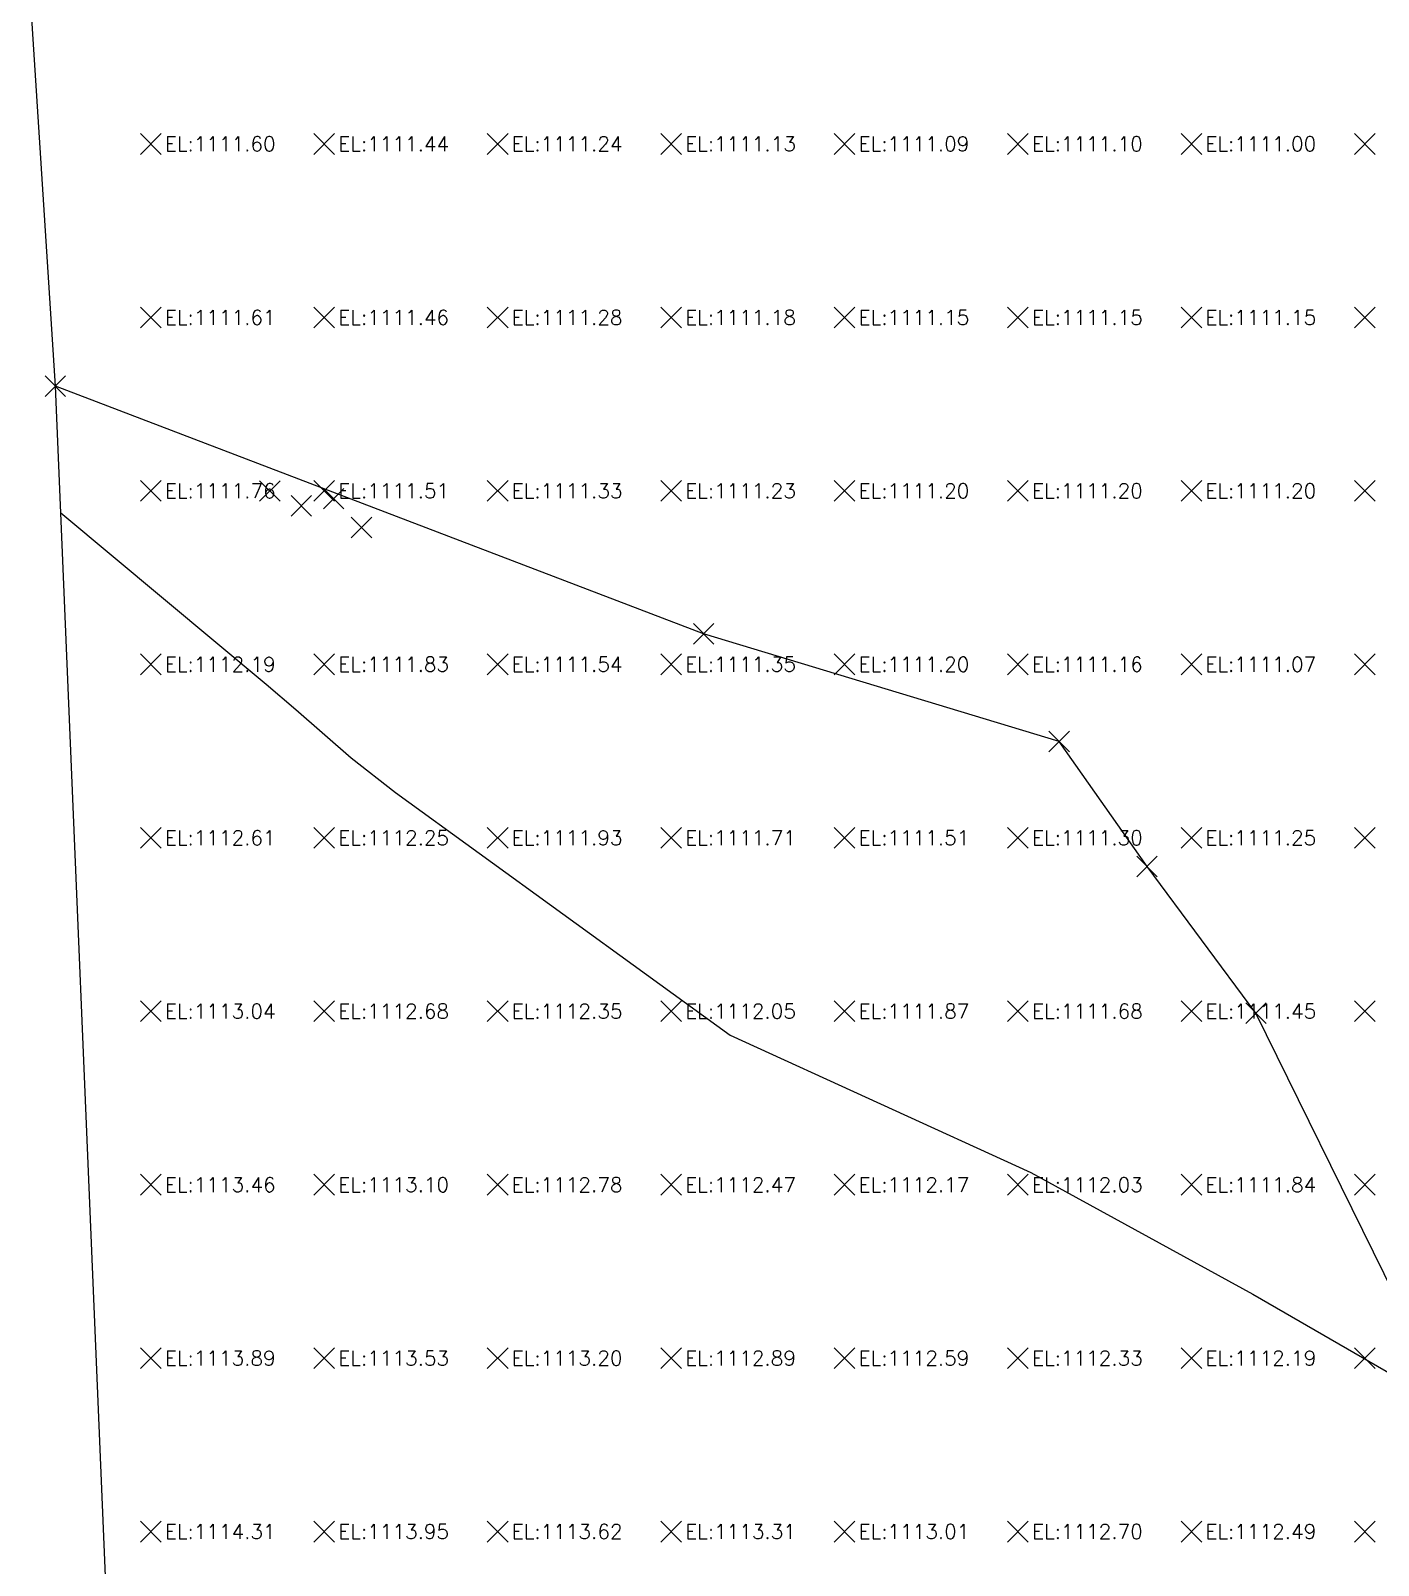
# Model space of a CAD drawing. Header units: metres. Extents: x -212 to 353850, y -37 to 356021.
# Drawn here: x 353708.09 to 353731.4, y 355960.47 to 355987.01 of the extents above; entities that cross this region are included whole.
import ezdxf

# ---------------------------------------------------------------- set-up
doc = ezdxf.new("R2010")
doc.units = ezdxf.units.M
for name, color, linetype in [('C-TINN-BNDY', 110, 'Continuous'), ('C-TOPO-MINR', 8, 'Continuous'), ('C-TOPO-TEXT', 7, 'Continuous'), ('Survey.td2', 7, 'Continuous'), ('V-NODE', 1, 'Continuous')]:
    doc.layers.add(name, color=color, linetype=linetype)
doc.styles.get("Standard").update_dxf_attribs({"font": 'simplex.shx'})

# ---------------------------------------------------------------- blocks, each defined once
blk = doc.blocks.new('*U1')
at = {"color": 0, "linetype": 'ByBlock', "lineweight": -2, "transparency": 16777216}
for p, q in [((-0.71, -0.71), (0.71, 0.71)), ((-0.71, 0.71), (0.71, -0.71))]:
    blk.add_line(p, q, dxfattribs=at)
blk = doc.blocks.new('*U22', base_point=(353708.5155, 355980.861, 1111.7003))
at = {"layer": 'V-NODE', "lineweight": -2, "xscale": 0.25, "yscale": 0.25, "zscale": 0.25}
blk.add_blockref('*U1', (353708.5155, 355980.861, 1111.7003), dxfattribs=at)
blk = doc.blocks.new('*U23', base_point=(353712.2249, 355979.0469, 1111.5198))
at = {"layer": 'V-NODE', "lineweight": -2, "xscale": 0.25, "yscale": 0.25, "zscale": 0.25}
blk.add_blockref('*U1', (353712.2249, 355979.0469, 1111.5198), dxfattribs=at)
blk = doc.blocks.new('*U24', base_point=(353712.7693, 355978.791, 1111.4894))
at = {"layer": 'V-NODE', "lineweight": -2, "xscale": 0.25, "yscale": 0.25, "zscale": 0.25}
blk.add_blockref('*U1', (353712.7693, 355978.791, 1111.4894), dxfattribs=at)
blk = doc.blocks.new('*U25', base_point=(353713.3305, 355978.9127, 1111.5051))
at = {"layer": 'V-NODE', "lineweight": -2, "xscale": 0.25, "yscale": 0.25, "zscale": 0.25}
blk.add_blockref('*U1', (353713.3305, 355978.9127, 1111.5051), dxfattribs=at)
blk = doc.blocks.new('*U26', base_point=(353713.8121, 355978.4141, 1111.4145))
at = {"layer": 'V-NODE', "lineweight": -2, "xscale": 0.25, "yscale": 0.25, "zscale": 0.25}
blk.add_blockref('*U1', (353713.8121, 355978.4141, 1111.4145), dxfattribs=at)
blk = doc.blocks.new('*U27', base_point=(353719.7291, 355976.5753, 1111.2448))
at = {"layer": 'V-NODE', "lineweight": -2, "xscale": 0.25, "yscale": 0.25, "zscale": 0.25}
blk.add_blockref('*U1', (353719.7291, 355976.5753, 1111.2448), dxfattribs=at)
blk = doc.blocks.new('*U28', base_point=(353725.8776, 355974.7144, 1111.1072))
at = {"layer": 'V-NODE', "lineweight": -2, "xscale": 0.25, "yscale": 0.25, "zscale": 0.25}
blk.add_blockref('*U1', (353725.8776, 355974.7144, 1111.1072), dxfattribs=at)
blk = doc.blocks.new('*U29', base_point=(353727.3983, 355972.5527, 1111.242))
at = {"layer": 'V-NODE', "lineweight": -2, "xscale": 0.25, "yscale": 0.25, "zscale": 0.25}
blk.add_blockref('*U1', (353727.3983, 355972.5527, 1111.242), dxfattribs=at)
blk = doc.blocks.new('*U30', base_point=(353729.282, 355970.0156, 1111.3763))
at = {"layer": 'V-NODE', "lineweight": -2, "xscale": 0.25, "yscale": 0.25, "zscale": 0.25}
blk.add_blockref('*U1', (353729.282, 355970.0156, 1111.3763), dxfattribs=at)

msp = doc.modelspace()

# ---------------------------------------------------------------- linework, layer by layer
at = {"color": 3, "elevation": 1120.192}
msp.add_lwpolyline([(353711.127, 355918.698), (353716.258, 355919.979), (353726.847, 355924.574), (353732.015, 355929.018), (353735.699, 355934.684), (353736.754, 355946.831), (353735.94, 355956.491), (353729.282, 355970.016), (353727.398, 355972.553), (353725.878, 355974.714), (353719.729, 355976.575), (353708.516, 355980.861)], dxfattribs=at)
at = {"layer": 'C-TINN-BNDY', "color": 110, "linetype": 'Continuous', "lineweight": -3, "flags": 128}
msp.add_lwpolyline([(353775.21, 355901.71), (353712.562, 355912.758), (353711.127, 355918.698), (353708.515, 355980.861), (353708.088, 355987.489), (353740.928, 356014.282), (353747.106, 356021.152), (353750.817, 356021.263), (353812.938, 356012.175), (353824.736, 356011.206), (353848.766, 355967.131), (353822.562, 355923.469), (353819.265, 355908.41), (353816.358, 355900.54), (353810.103, 355899.834), (353796.551, 355900.083), (353789.75, 355900.539), (353783.274, 355900.812), (353775.21, 355901.71)], close=True, dxfattribs=at)
at = {"layer": 'C-TOPO-MINR', "color": 8, "linetype": 'Continuous', "lineweight": -3, "elevation": 1112, "flags": 128}
msp.add_lwpolyline([(353708.608, 355978.667), (353712.164, 355975.705), (353712.673, 355975.265), (353713.633, 355974.431), (353714.4, 355973.832), (353720.189, 355969.636), (353725.389, 355967.258), (353729.228, 355965.158), (353732.87, 355963.05)], dxfattribs=at)
at = {"layer": 'C-TOPO-TEXT', "color": 6, "linetype": 'Continuous', "lineweight": -3}
for p, q in [((353709.986, 355984.869, 1111.601), (353710.345, 355985.229, 1111.601)), ((353709.986, 355985.229, 1111.601), (353710.345, 355984.869, 1111.601)), ((353712.986, 355984.869, 1111.439), (353713.345, 355985.229, 1111.439)), ((353712.986, 355985.229, 1111.439), (353713.345, 355984.869, 1111.439)), ((353715.986, 355984.869, 1111.238), (353716.345, 355985.229, 1111.238)), ((353715.986, 355985.229, 1111.238), (353716.345, 355984.869, 1111.238)), ((353718.986, 355984.869, 1111.13), (353719.345, 355985.229, 1111.13)), ((353718.986, 355985.229, 1111.13), (353719.345, 355984.869, 1111.13)), ((353721.986, 355984.869, 1111.093), (353722.345, 355985.229, 1111.093)), ((353721.986, 355985.229, 1111.093), (353722.345, 355984.869, 1111.093)), ((353724.986, 355984.869, 1111.095), (353725.345, 355985.229, 1111.095)), ((353724.986, 355985.229, 1111.095), (353725.345, 355984.869, 1111.095)), ((353727.986, 355984.869, 1111.002), (353728.345, 355985.229, 1111.002)), ((353727.986, 355985.229, 1111.002), (353728.345, 355984.869, 1111.002)), ((353730.986, 355984.869, 1110.905), (353731.345, 355985.229, 1110.905)), ((353730.986, 355985.229, 1110.905), (353731.345, 355984.869, 1110.905)), ((353709.986, 355981.869, 1111.609), (353710.345, 355982.229, 1111.609)), ((353709.986, 355982.229, 1111.609), (353710.345, 355981.869, 1111.609)), ((353712.986, 355981.869, 1111.455), (353713.345, 355982.229, 1111.455)), ((353712.986, 355982.229, 1111.455), (353713.345, 355981.869, 1111.455)), ((353715.986, 355981.869, 1111.282), (353716.345, 355982.229, 1111.282)), ((353715.986, 355982.229, 1111.282), (353716.345, 355981.869, 1111.282)), ((353718.986, 355981.869, 1111.178), (353719.345, 355982.229, 1111.178)), ((353718.986, 355982.229, 1111.178), (353719.345, 355981.869, 1111.178)), ((353721.986, 355981.869, 1111.147), (353722.345, 355982.229, 1111.147)), ((353721.986, 355982.229, 1111.147), (353722.345, 355981.869, 1111.147)), ((353724.986, 355981.869, 1111.15), (353725.345, 355982.229, 1111.15)), ((353724.986, 355982.229, 1111.15), (353725.345, 355981.869, 1111.15)), ((353727.986, 355981.869, 1111.152), (353728.345, 355982.229, 1111.152)), ((353727.986, 355982.229, 1111.152), (353728.345, 355981.869, 1111.152)), ((353730.986, 355981.869, 1111.144), (353731.345, 355982.229, 1111.144)), ((353730.986, 355982.229, 1111.144), (353731.345, 355981.869, 1111.144)), ((353709.986, 355978.869, 1111.762), (353710.345, 355979.229, 1111.762)), ((353709.986, 355979.229, 1111.762), (353710.345, 355978.869, 1111.762)), ((353712.986, 355978.869, 1111.505), (353713.345, 355979.229, 1111.505)), ((353712.986, 355979.229, 1111.505), (353713.345, 355978.869, 1111.505)), ((353715.986, 355978.869, 1111.327), (353716.345, 355979.229, 1111.327)), ((353715.986, 355979.229, 1111.327), (353716.345, 355978.869, 1111.327)), ((353718.986, 355978.869, 1111.227), (353719.345, 355979.229, 1111.227)), ((353718.986, 355979.229, 1111.227), (353719.345, 355978.869, 1111.227)), ((353721.986, 355978.869, 1111.202), (353722.345, 355979.229, 1111.202)), ((353721.986, 355979.229, 1111.202), (353722.345, 355978.869, 1111.202)), ((353724.986, 355978.869, 1111.204), (353725.345, 355979.229, 1111.204)), ((353724.986, 355979.229, 1111.204), (353725.345, 355978.869, 1111.204)), ((353727.986, 355978.869, 1111.201), (353728.345, 355979.229, 1111.201)), ((353727.986, 355979.229, 1111.201), (353728.345, 355978.869, 1111.201)), ((353730.986, 355978.869, 1111.115), (353731.345, 355979.229, 1111.115)), ((353730.986, 355979.229, 1111.115), (353731.345, 355978.869, 1111.115)), ((353709.986, 355975.869, 1112.187), (353710.345, 355976.229, 1112.187)), ((353709.986, 355976.229, 1112.187), (353710.345, 355975.869, 1112.187)), ((353712.986, 355975.869, 1111.829), (353713.345, 355976.229, 1111.829)), ((353712.986, 355976.229, 1111.829), (353713.345, 355975.869, 1111.829)), ((353715.986, 355975.869, 1111.543), (353716.345, 355976.229, 1111.543)), ((353715.986, 355976.229, 1111.543), (353716.345, 355975.869, 1111.543)), ((353718.986, 355975.869, 1111.346), (353719.345, 355976.229, 1111.346)), ((353718.986, 355976.229, 1111.346), (353719.345, 355975.869, 1111.346)), ((353721.986, 355975.869, 1111.196), (353722.345, 355976.229, 1111.196)), ((353721.986, 355976.229, 1111.196), (353722.345, 355975.869, 1111.196)), ((353724.986, 355975.869, 1111.155), (353725.345, 355976.229, 1111.155)), ((353724.986, 355976.229, 1111.155), (353725.345, 355975.869, 1111.155)), ((353727.986, 355975.869, 1111.073), (353728.345, 355976.229, 1111.073)), ((353727.986, 355976.229, 1111.073), (353728.345, 355975.869, 1111.073)), ((353730.986, 355975.869, 1111.171), (353731.345, 355976.229, 1111.171)), ((353730.986, 355976.229, 1111.171), (353731.345, 355975.869, 1111.171)), ((353709.986, 355972.869, 1112.612), (353710.345, 355973.229, 1112.612)), ((353709.986, 355973.229, 1112.612), (353710.345, 355972.869, 1112.612)), ((353712.986, 355972.869, 1112.253), (353713.345, 355973.229, 1112.253)), ((353712.986, 355973.229, 1112.253), (353713.345, 355972.869, 1112.253)), ((353715.986, 355972.869, 1111.93), (353716.345, 355973.229, 1111.93)), ((353715.986, 355973.229, 1111.93), (353716.345, 355972.869, 1111.93)), ((353718.986, 355972.869, 1111.706), (353719.345, 355973.229, 1111.706)), ((353718.986, 355973.229, 1111.706), (353719.345, 355972.869, 1111.706)), ((353721.986, 355972.869, 1111.511), (353722.345, 355973.229, 1111.511)), ((353721.986, 355973.229, 1111.511), (353722.345, 355972.869, 1111.511)), ((353724.986, 355972.869, 1111.302), (353725.345, 355973.229, 1111.302)), ((353724.986, 355973.229, 1111.302), (353725.345, 355972.869, 1111.302)), ((353727.986, 355972.869, 1111.247), (353728.345, 355973.229, 1111.247)), ((353727.986, 355973.229, 1111.247), (353728.345, 355972.869, 1111.247)), ((353730.986, 355972.869, 1111.417), (353731.345, 355973.229, 1111.417)), ((353730.986, 355973.229, 1111.417), (353731.345, 355972.869, 1111.417)), ((353709.986, 355969.869, 1113.036), (353710.345, 355970.229, 1113.036)), ((353709.986, 355970.229, 1113.036), (353710.345, 355969.869, 1113.036)), ((353712.986, 355969.869, 1112.677), (353713.345, 355970.229, 1112.677)), ((353712.986, 355970.229, 1112.677), (353713.345, 355969.869, 1112.677)), ((353715.986, 355969.869, 1112.353), (353716.345, 355970.229, 1112.353)), ((353715.986, 355970.229, 1112.353), (353716.345, 355969.869, 1112.353)), ((353718.986, 355969.869, 1112.046), (353719.345, 355970.229, 1112.046)), ((353718.986, 355970.229, 1112.046), (353719.345, 355969.869, 1112.046)), ((353721.986, 355969.869, 1111.868), (353722.345, 355970.229, 1111.868)), ((353721.986, 355970.229, 1111.868), (353722.345, 355969.869, 1111.868)), ((353724.986, 355969.869, 1111.676), (353725.345, 355970.229, 1111.676)), ((353724.986, 355970.229, 1111.676), (353725.345, 355969.869, 1111.676)), ((353727.986, 355969.869, 1111.454), (353728.345, 355970.229, 1111.454)), ((353727.986, 355970.229, 1111.454), (353728.345, 355969.869, 1111.454)), ((353730.986, 355969.869, 1111.432), (353731.345, 355970.229, 1111.432)), ((353730.986, 355970.229, 1111.432), (353731.345, 355969.869, 1111.432)), ((353709.986, 355966.869, 1113.461), (353710.345, 355967.229, 1113.461)), ((353709.986, 355967.229, 1113.461), (353710.345, 355966.869, 1113.461)), ((353712.986, 355966.869, 1113.102), (353713.345, 355967.229, 1113.102)), ((353712.986, 355967.229, 1113.102), (353713.345, 355966.869, 1113.102)), ((353715.986, 355966.869, 1112.775), (353716.345, 355967.229, 1112.775)), ((353715.986, 355967.229, 1112.775), (353716.345, 355966.869, 1112.775)), ((353718.986, 355966.869, 1112.469), (353719.345, 355967.229, 1112.469)), ((353718.986, 355967.229, 1112.469), (353719.345, 355966.869, 1112.469)), ((353721.986, 355966.869, 1112.168), (353722.345, 355967.229, 1112.168)), ((353721.986, 355967.229, 1112.168), (353722.345, 355966.869, 1112.168)), ((353724.986, 355966.869, 1112.031), (353725.345, 355967.229, 1112.031)), ((353724.986, 355967.229, 1112.031), (353725.345, 355966.869, 1112.031)), ((353727.986, 355966.869, 1111.837), (353728.345, 355967.229, 1111.837)), ((353727.986, 355967.229, 1111.837), (353728.345, 355966.869, 1111.837)), ((353730.986, 355966.869, 1111.653), (353731.345, 355967.229, 1111.653)), ((353730.986, 355967.229, 1111.653), (353731.345, 355966.869, 1111.653)), ((353709.986, 355963.869, 1113.885), (353710.345, 355964.229, 1113.885)), ((353709.986, 355964.229, 1113.885), (353710.345, 355963.869, 1113.885)), ((353712.986, 355963.869, 1113.526), (353713.345, 355964.229, 1113.526)), ((353712.986, 355964.229, 1113.526), (353713.345, 355963.869, 1113.526)), ((353715.986, 355963.869, 1113.198), (353716.345, 355964.229, 1113.198)), ((353715.986, 355964.229, 1113.198), (353716.345, 355963.869, 1113.198)), ((353718.986, 355963.869, 1112.891), (353719.345, 355964.229, 1112.891)), ((353718.986, 355964.229, 1112.891), (353719.345, 355963.869, 1112.891)), ((353721.986, 355963.869, 1112.585), (353722.345, 355964.229, 1112.585)), ((353721.986, 355964.229, 1112.585), (353722.345, 355963.869, 1112.585)), ((353724.986, 355963.869, 1112.331), (353725.345, 355964.229, 1112.331)), ((353724.986, 355964.229, 1112.331), (353725.345, 355963.869, 1112.331)), ((353727.986, 355963.869, 1112.194), (353728.345, 355964.229, 1112.194)), ((353727.986, 355964.229, 1112.194), (353728.345, 355963.869, 1112.194)), ((353730.986, 355963.869, 1111.998), (353731.345, 355964.229, 1111.998)), ((353730.986, 355964.229, 1111.998), (353731.345, 355963.869, 1111.998)), ((353709.986, 355960.869, 1114.31), (353710.345, 355961.229, 1114.31)), ((353709.986, 355961.229, 1114.31), (353710.345, 355960.869, 1114.31)), ((353712.986, 355960.869, 1113.952), (353713.345, 355961.229, 1113.952)), ((353712.986, 355961.229, 1113.952), (353713.345, 355960.869, 1113.952)), ((353715.986, 355960.869, 1113.62), (353716.345, 355961.229, 1113.62)), ((353715.986, 355961.229, 1113.62), (353716.345, 355960.869, 1113.62)), ((353718.986, 355960.869, 1113.314), (353719.345, 355961.229, 1113.314)), ((353718.986, 355961.229, 1113.314), (353719.345, 355960.869, 1113.314)), ((353721.986, 355960.869, 1113.008), (353722.345, 355961.229, 1113.008)), ((353721.986, 355961.229, 1113.008), (353722.345, 355960.869, 1113.008)), ((353724.986, 355960.869, 1112.701), (353725.345, 355961.229, 1112.701)), ((353724.986, 355961.229, 1112.701), (353725.345, 355960.869, 1112.701)), ((353727.986, 355960.869, 1112.493), (353728.345, 355961.229, 1112.493)), ((353727.986, 355961.229, 1112.493), (353728.345, 355960.869, 1112.493)), ((353730.986, 355960.869, 1112.356), (353731.345, 355961.229, 1112.356)), ((353730.986, 355961.229, 1112.356), (353731.345, 355960.869, 1112.356))]:
    msp.add_line(p, q, dxfattribs=at)
at = {"layer": 'Survey.td2'}
for p in [(353708.516, 355980.861, 1111.7), (353712.225, 355979.047, 1111.52), (353712.769, 355978.791, 1111.489), (353713.331, 355978.913, 1111.505), (353713.812, 355978.414, 1111.415), (353719.729, 355976.575, 1111.245), (353725.878, 355974.714, 1111.107), (353727.398, 355972.553, 1111.242), (353729.282, 355970.016, 1111.376)]:
    msp.add_point(p, dxfattribs=at)

# ---------------------------------------------------------------- block references
at = {"layer": 'V-NODE'}
for name, p in [('*U22', (353708.515, 355980.861, 1111.7)), ('*U23', (353712.225, 355979.047, 1111.52)), ('*U24', (353712.769, 355978.791, 1111.489)), ('*U25', (353713.33, 355978.913, 1111.505)), ('*U26', (353713.812, 355978.414, 1111.415)), ('*U27', (353719.729, 355976.575, 1111.245)), ('*U28', (353725.878, 355974.714, 1111.107)), ('*U29', (353727.398, 355972.553, 1111.242)), ('*U30', (353729.282, 355970.016, 1111.376))]:
    msp.add_blockref(name, p, dxfattribs=at)

# ---------------------------------------------------------------- texts
at = {"layer": 'C-TOPO-TEXT', "color": 7, "linetype": 'Continuous', "lineweight": -3, "char_height": 0.254, "attachment_point": 4}
for s, insert in [('EL:1111.60', (353710.409, 355985.049, 1111.601)), ('EL:1111.44', (353713.409, 355985.049, 1111.439)), ('EL:1111.24', (353716.409, 355985.049, 1111.238)), ('EL:1111.13', (353719.409, 355985.049, 1111.13)), ('EL:1111.09', (353722.409, 355985.049, 1111.093)), ('EL:1111.10', (353725.409, 355985.049, 1111.095)), ('EL:1111.00', (353728.409, 355985.049, 1111.002)), ('EL:1111.61', (353710.409, 355982.049, 1111.609)), ('EL:1111.46', (353713.409, 355982.049, 1111.455)), ('EL:1111.28', (353716.409, 355982.049, 1111.282)), ('EL:1111.18', (353719.409, 355982.049, 1111.178)), ('EL:1111.15', (353722.409, 355982.049, 1111.147)), ('EL:1111.15', (353725.409, 355982.049, 1111.15)), ('EL:1111.15', (353728.409, 355982.049, 1111.152)), ('EL:1111.76', (353710.409, 355979.049, 1111.762)), ('EL:1111.51', (353713.409, 355979.049, 1111.505)), ('EL:1111.33', (353716.409, 355979.049, 1111.327)), ('EL:1111.23', (353719.409, 355979.049, 1111.227)), ('EL:1111.20', (353722.409, 355979.049, 1111.202)), ('EL:1111.20', (353725.409, 355979.049, 1111.204)), ('EL:1111.20', (353728.409, 355979.049, 1111.201)), ('EL:1112.19', (353710.409, 355976.049, 1112.187)), ('EL:1111.83', (353713.409, 355976.049, 1111.829)), ('EL:1111.54', (353716.409, 355976.049, 1111.543)), ('EL:1111.35', (353719.409, 355976.049, 1111.346)), ('EL:1111.20', (353722.409, 355976.049, 1111.196)), ('EL:1111.16', (353725.409, 355976.049, 1111.155)), ('EL:1111.07', (353728.409, 355976.049, 1111.073)), ('EL:1112.61', (353710.409, 355973.049, 1112.612)), ('EL:1112.25', (353713.409, 355973.049, 1112.253)), ('EL:1111.93', (353716.409, 355973.049, 1111.93)), ('EL:1111.71', (353719.409, 355973.049, 1111.706)), ('EL:1111.51', (353722.409, 355973.049, 1111.511)), ('EL:1111.30', (353725.409, 355973.049, 1111.302)), ('EL:1111.25', (353728.409, 355973.049, 1111.247)), ('EL:1113.04', (353710.409, 355970.049, 1113.036)), ('EL:1112.68', (353713.409, 355970.049, 1112.677)), ('EL:1112.35', (353716.409, 355970.049, 1112.353)), ('EL:1112.05', (353719.409, 355970.049, 1112.046)), ('EL:1111.87', (353722.409, 355970.049, 1111.868)), ('EL:1111.68', (353725.409, 355970.049, 1111.676)), ('EL:1111.45', (353728.409, 355970.049, 1111.454)), ('EL:1113.46', (353710.409, 355967.049, 1113.461)), ('EL:1113.10', (353713.409, 355967.049, 1113.102)), ('EL:1112.78', (353716.409, 355967.049, 1112.775)), ('EL:1112.47', (353719.409, 355967.049, 1112.469)), ('EL:1112.17', (353722.409, 355967.049, 1112.168)), ('EL:1112.03', (353725.409, 355967.049, 1112.031)), ('EL:1111.84', (353728.409, 355967.049, 1111.837)), ('EL:1113.89', (353710.409, 355964.049, 1113.885)), ('EL:1113.53', (353713.409, 355964.049, 1113.526)), ('EL:1113.20', (353716.409, 355964.049, 1113.198)), ('EL:1112.89', (353719.409, 355964.049, 1112.891)), ('EL:1112.59', (353722.409, 355964.049, 1112.585)), ('EL:1112.33', (353725.409, 355964.049, 1112.331)), ('EL:1112.19', (353728.409, 355964.049, 1112.194)), ('EL:1114.31', (353710.409, 355961.049, 1114.31)), ('EL:1113.95', (353713.409, 355961.049, 1113.952)), ('EL:1113.62', (353716.409, 355961.049, 1113.62)), ('EL:1113.31', (353719.409, 355961.049, 1113.314)), ('EL:1113.01', (353722.409, 355961.049, 1113.008)), ('EL:1112.70', (353725.409, 355961.049, 1112.701)), ('EL:1112.49', (353728.409, 355961.049, 1112.493))]:
    msp.add_mtext(s, dxfattribs=dict(at, insert=insert))

doc.saveas('drawing.dxf')
